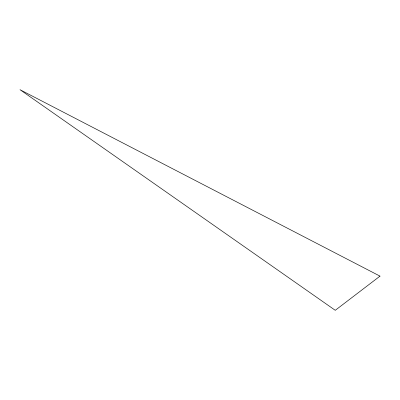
<?xml version="1.0" encoding="UTF-8"?>
<svg xmlns="http://www.w3.org/2000/svg" width="400" height="400" viewBox="0 0 400 400"><rect width="100%" height="100%" fill="white"/><g stroke="black" fill="none" stroke-linecap="round" stroke-linejoin="round"><path stroke-width="0.6" d="M380 276.135L335.26 310.305L20 89.695L380 276.135"/></g></svg>
